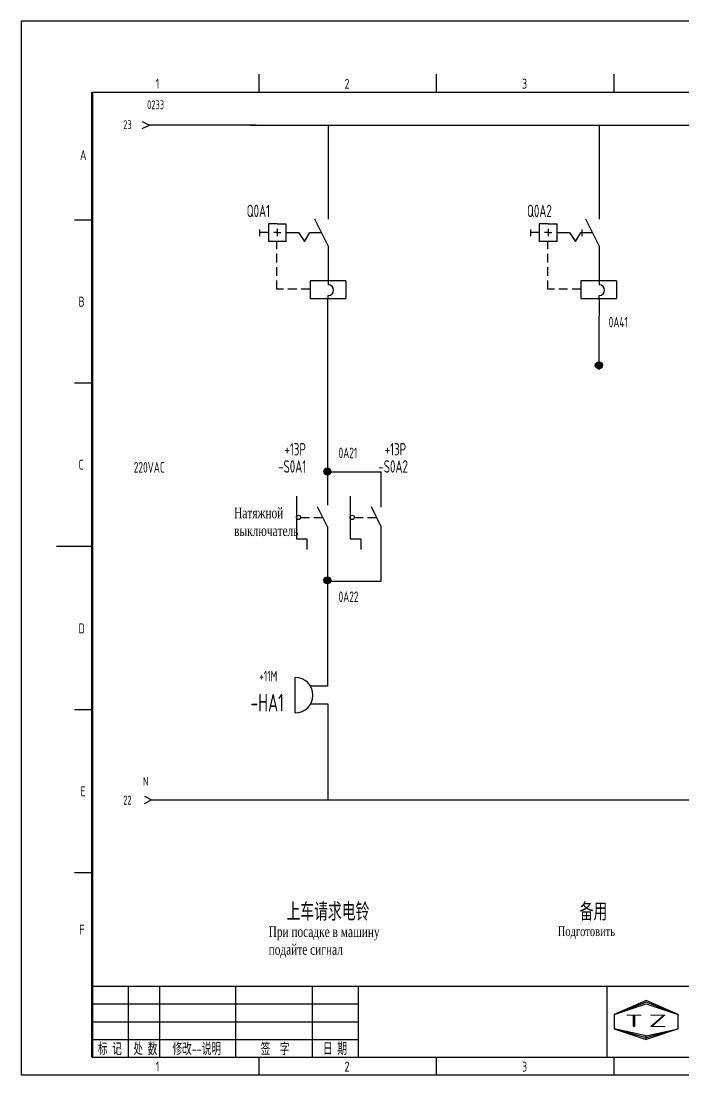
# Model space of a CAD drawing. Header units: millimetres. Extents: x 743 to 25007, y -5378 to 2245.
# Drawn here: x 3770.5 to 3956.9, y -1171.7 to -874.7 of the extents above; entities that cross this region are included whole.
import ezdxf
from ezdxf.enums import TextEntityAlignment as Align

# ---------------------------------------------------------------- set-up
doc = ezdxf.new("R2010")
doc.units = ezdxf.units.MM
doc.header["$LTSCALE"] = 10
doc.header["$MEASUREMENT"] = 0
doc.linetypes.add('HIDDEN', pattern=[0.375, 0.25, -0.125])
doc.layers.add('CONTINUOUS', color=7, linetype='Continuous')
doc.layers.add('DASHED', color=7, linetype='HIDDEN')
doc.styles.add('ROMAN', font='ROMANC.shx', dxfattribs={"width": 0.7, "height": 0.7})
doc.styles.get("Standard").update_dxf_attribs({"font": 'isocp', "width": 0.707, "bigfont": 'intecad.shx'})

msp = doc.modelspace()

# ---------------------------------------------------------------- hatches: boundary and pattern name
at = {"linetype": 'HIDDEN'}
h = msp.add_hatch(color=0, dxfattribs=at)
edge = h.paths.add_edge_path()
edge.add_arc((3933.23, -971.68), 1, 0, 360)
h = msp.add_hatch(color=0, dxfattribs=at)
edge = h.paths.add_edge_path()
edge.add_arc((3856.78, -1001.6), 1, 0, 360)
h = msp.add_hatch(color=0, dxfattribs=at)
edge = h.paths.add_edge_path()
edge.add_arc((3856.78, -1032.29), 1, 0, 360)

# ---------------------------------------------------------------- linework, layer by layer
for p, q in [((3835.12, -903.96), (4032.16, -903.96)), ((3856.85, -1001.72), (3871.97, -1001.72)), ((3871.97, -1011.69), (3871.97, -1001.72)), ((3871.97, -1032.5), (3871.97, -1017.11)), ((3856.85, -1032.5), (3871.97, -1032.5))]:
    msp.add_line(p, q)
at = {"layer": 'CONTINUOUS', "color": 3}
for p, q in [((4190.54, -874.66), (3770.54, -874.66)), ((3770.54, -874.66), (3770.54, -1171.66)), ((3770.54, -1171.66), (4190.54, -1171.66))]:
    msp.add_line(p, q, dxfattribs=at)
at = {"layer": 'CONTINUOUS', "linetype": 'Continuous'}
for p, q in [((3837.54, -894.66), (3837.54, -889.66)), ((3887.54, -894.66), (3887.54, -889.66)), ((3937.54, -894.66), (3937.54, -889.66)), ((3785.54, -930.66), (3790.54, -930.66)), ((3785.54, -976.66), (3790.54, -976.66)), ((3780.54, -1022.66), (3790.54, -1022.66)), ((3785.54, -1068.66), (3790.54, -1068.66)), ((3785.54, -1114.66), (3790.54, -1114.66)), ((3790.54, -1146.66), (4185.54, -1146.66)), ((3800.82, -1166.66), (3800.82, -1146.66)), ((3809.64, -1166.66), (3809.64, -1146.66)), ((3830.88, -1146.66), (3830.88, -1166.66)), ((3852.54, -1146.66), (3852.54, -1166.66)), ((3865.54, -1166.66), (3865.54, -1146.66)), ((3935.54, -1166.66), (3935.54, -1146.66)), ((3790.54, -1151.66), (3865.54, -1151.66)), ((3946.54, -1150.66), (3937.54, -1154.66)), ((3946.54, -1151.16), (3937.54, -1154.66)), ((3937.54, -1154.66), (3946.54, -1151.66)), ((3955.54, -1154.66), (3946.54, -1150.66)), ((3955.54, -1154.66), (3946.54, -1151.16)), ((3946.54, -1151.66), (3955.54, -1154.66)), ((3937.54, -1154.66), (3937.54, -1158.66)), ((3955.54, -1158.66), (3955.54, -1154.66)), ((3790.54, -1156.66), (3865.54, -1156.66)), ((3937.54, -1158.66), (3946.54, -1161.66)), ((3946.54, -1160.66), (3937.54, -1158.66)), ((3937.54, -1158.66), (3946.54, -1161.16)), ((3946.54, -1161.16), (3955.54, -1158.66)), ((3955.54, -1158.66), (3946.54, -1161.66)), ((3946.54, -1160.66), (3955.54, -1158.66)), ((3946.54, -1161.66), (3946.54, -1160.66)), ((3946.54, -1161.66), (3946.54, -1160.66)), ((3790.54, -1161.66), (3865.54, -1161.66)), ((3837.54, -1171.66), (3837.54, -1166.66)), ((3887.54, -1171.66), (3887.54, -1166.66)), ((3937.54, -1171.66), (3937.54, -1166.66))]:
    msp.add_line(p, q, dxfattribs=at)
at = {"layer": 'CONTINUOUS'}
for p, q in [((3790.54, -894.66), (4185.54, -894.66)), ((3804.66, -902.96), (3806.66, -903.96)), ((3804.66, -904.96), (3806.66, -903.96)), ((3836.76, -903.96), (3806.66, -903.96)), ((3857.04, -903.96), (3857.04, -930.53)), ((3933.34, -903.96), (3933.34, -930.53)), ((3840.16, -931.76), (3840.16, -936.76)), ((3842.66, -931.76), (3840.16, -931.76)), ((3842.66, -931.76), (3845.16, -931.76)), ((3845.16, -936.76), (3845.16, -931.76)), ((3857.04, -938.03), (3853.29, -930.53)), ((3918.95, -931.76), (3916.45, -931.76)), ((3916.45, -931.76), (3916.45, -936.76)), ((3918.95, -931.76), (3921.45, -931.76)), ((3921.45, -936.76), (3921.45, -931.76)), ((3933.34, -938.03), (3929.59, -930.53)), ((3837.65, -933.36), (3837.65, -935.24)), ((3840.16, -934.26), (3837.66, -934.26)), ((3842.66, -934.26), (3841.66, -934.26)), ((3842.66, -933.26), (3842.66, -935.26)), ((3842.66, -934.26), (3843.66, -934.26)), ((3845.16, -934.26), (3848.68, -934.26)), ((3848.68, -934.26), (3850.36, -936.8)), ((3850.36, -936.8), (3851.87, -934.28)), ((3851.87, -934.28), (3855.17, -934.28)), ((3913.95, -933.36), (3913.95, -935.24)), ((3916.45, -934.26), (3913.95, -934.26)), ((3918.95, -934.26), (3917.95, -934.26)), ((3918.95, -933.26), (3918.95, -935.26)), ((3918.95, -934.26), (3919.95, -934.26)), ((3921.45, -934.26), (3924.98, -934.26)), ((3924.98, -934.26), (3926.65, -936.8)), ((3926.65, -936.8), (3928.16, -934.28)), ((3928.16, -934.28), (3931.46, -934.28)), ((3928.46, -933.36), (3928.46, -935.24)), ((3845.18, -936.76), (3840.16, -936.76)), ((3857.04, -938.03), (3857.04, -948.03)), ((3921.48, -936.76), (3916.45, -936.76)), ((3933.34, -938.03), (3933.34, -948.03)), ((3857.04, -947.01), (3857.04, -949.01)), ((3933.34, -947.01), (3933.34, -949.01)), ((3861.94, -947.84), (3851.89, -947.84)), ((3851.89, -947.84), (3851.89, -952.81)), ((3861.94, -947.84), (3861.94, -952.81)), ((3938.23, -947.84), (3928.19, -947.84)), ((3928.19, -947.84), (3928.19, -952.81)), ((3938.23, -947.84), (3938.23, -952.81)), ((3851.89, -952.81), (3861.94, -952.81)), ((3856.84, -952.81), (3856.84, -1011.07)), ((3857.04, -953.01), (3857.04, -952.01)), ((3928.19, -952.81), (3938.23, -952.81)), ((3933.34, -953.01), (3933.34, -952.01)), ((3933.34, -953.01), (3933.34, -957.84)), ((3933.34, -972.93), (3933.34, -957.84)), ((3933.23, -971.73), (3933.23, -971.73)), ((3933.6, -971.96), (3933.6, -971.96)), ((3856.78, -1001.65), (3856.78, -1001.65)), ((3848.04, -1008.58), (3848.04, -1020.58)), ((3863.16, -1008.58), (3863.16, -1020.58)), ((3856.84, -1017.16), (3854.04, -1011.58)), ((3871.95, -1017.16), (3869.16, -1011.58)), ((3856.84, -1017.16), (3856.84, -1062.15)), ((3848.04, -1020.58), (3851.04, -1020.58)), ((3851.04, -1020.58), (3851.04, -1023.58)), ((3863.16, -1020.58), (3866.16, -1020.58)), ((3866.16, -1020.58), (3866.16, -1023.58)), ((3856.78, -1032.34), (3856.78, -1032.34)), ((3847.71, -1069.65), (3847.71, -1059.65)), ((3857.04, -1062.15), (3852.04, -1062.15)), ((3857.04, -1067.15), (3852.04, -1067.15)), ((3857.04, -1094.13), (3857.04, -1067.15)), ((3805.26, -1093.13), (3807.26, -1094.13)), ((3805.26, -1095.13), (3807.26, -1094.13)), ((3807.26, -1094.13), (4150.95, -1094.13)), ((3790.54, -1166.66), (4185.54, -1166.66))]:
    msp.add_line(p, q, dxfattribs=at)
at = {"layer": 'CONTINUOUS', "lineweight": 50}
msp.add_line((3790.54, -894.66), (3790.54, -1166.66), dxfattribs=at)
at = {"layer": 'CONTINUOUS'}
for centre, radius in [((3933.23, -971.68), 1), ((3856.78, -1001.6), 1), ((3848.65, -1014.55), 0.6), ((3863.77, -1014.55), 0.6), ((3856.78, -1032.29), 1)]:
    msp.add_circle(centre, radius, dxfattribs=at)
for centre, radius in [((3857.04, -950.51), 1.5), ((3933.34, -950.51), 1.5), ((3847.71, -1064.65), 5)]:
    msp.add_arc(centre, radius, 270, 90, dxfattribs=at)
at = {"layer": 'DASHED'}
for p, q in [((3842.53, -950.23), (3842.53, -936.76)), ((3918.83, -950.23), (3918.83, -936.76)), ((3851.89, -950.23), (3842.53, -950.23)), ((3928.19, -950.23), (3918.83, -950.23)), ((3848.04, -1014.58), (3848.05, -1014.58)), ((3849.25, -1014.58), (3855.54, -1014.58)), ((3863.16, -1014.58), (3863.17, -1014.58)), ((3864.37, -1014.58), (3870.66, -1014.58))]:
    msp.add_line(p, q, dxfattribs=at)

# ---------------------------------------------------------------- texts
at = {"char_height": 3, "attachment_point": 1}
for s, insert, width in [('{\\fTimes New Roman|b0|i0|c204|p18;Натяжной выключатель}', (3830.51, -1011.79), 23.7244), ('{\\fTimes New Roman|b0|i0|c204|p18;При посадке в машину подайте сигнал }', (3840.23, -1129.79), 31.4837), ('{\\fTimes New Roman|b0|i0|c204|p18;\\H0.9167x;Подготовить }', (3921.66, -1129.79), 31.4837)]:
    msp.add_mtext(s, dxfattribs=dict(at, insert=insert, width=width))
at = {"layer": 'CONTINUOUS', "linetype": 'Continuous', "style": 'ROMAN'}
for s, height, width, p in [('1', 2.8, 0.7, (3808.46, -893.72)), ('2', 2.8, 0.7, (3861.62, -893.72)), ('3', 2.8, 0.7, (3911.6, -893.72)), ('A', 2.8, 0.7, (3787.1, -913.81)), ('B', 2.8, 0.7, (3786.71, -955.13)), ('C', 2.8, 0.7, (3786.71, -1001.07)), ('D', 2.8, 0.7, (3786.71, -1047.24)), ('E', 2.8, 0.7, (3787.27, -1093.13)), ('F', 2.8, 0.7, (3786.92, -1132.13)), ('T', 3.5, 1.8, (3940.54, -1158.16)), ('Z', 3.5, 1.8, (3947.24, -1158.16)), ('1', 2.8, 0.7, (3808.46, -1170.72)), ('2', 2.8, 0.7, (3861.62, -1170.72)), ('3', 2.8, 0.7, (3911.6, -1170.72))]:
    msp.add_text(s, height=height, dxfattribs=dict(at, width=width)).set_placement(p)
at = {"layer": 'CONTINUOUS', "color": 7, "width": 0.707}
for s, p in [('0233', (3806.03, -899.5)), ('23', (3799.3, -905.11)), ('N', (3804.87, -1090.18)), ('22', (3799.3, -1095.46))]:
    msp.add_text(s, height=2.5, dxfattribs=at).set_placement(p)
at = {"layer": 'CONTINUOUS', "width": 0.707}
for s, height, p in [(' Q0A1', 3.5, (3832.65, -929.91)), (' Q0A2', 3.5, (3911.58, -929.91)), ('0A41', 3, (3935.99, -961.01)), ('+13P', 3.5, (3844.71, -997.09)), ('0A21', 3, (3859.93, -997.85)), ('+13P', 3.5, (3872.94, -997.09)), ('220VAC', 3, (3802.27, -1001.93)), ('-S0A1', 3.5, (3842.92, -1001.94)), ('-S0A2', 3.5, (3871.15, -1001.94)), ('0A22', 3, (3859.93, -1038.41)), ('+11M', 3, (3837.6, -1060.77)), ('-HA1', 5, (3835.16, -1069.24)), ('上车请求电铃', 5, (3845.28, -1128.18)), ('备用', 5, (3927.81, -1128.18))]:
    msp.add_text(s, height=height, dxfattribs=at).set_placement(p)
at = {"layer": 'CONTINUOUS', "width": 0.67}
for s, p in [('标 记', (3795.54, -1164.16)), ('处 数', (3805.54, -1164.16)), ('修改--说明', (3820.01, -1164.16)), ('签  字', (3842.04, -1164.16)), ('日 期', (3858.91, -1164.16))]:
    msp.add_text(s, height=3.5, dxfattribs=at).set_placement(p, align=Align.MIDDLE)

doc.saveas('drawing.dxf')
